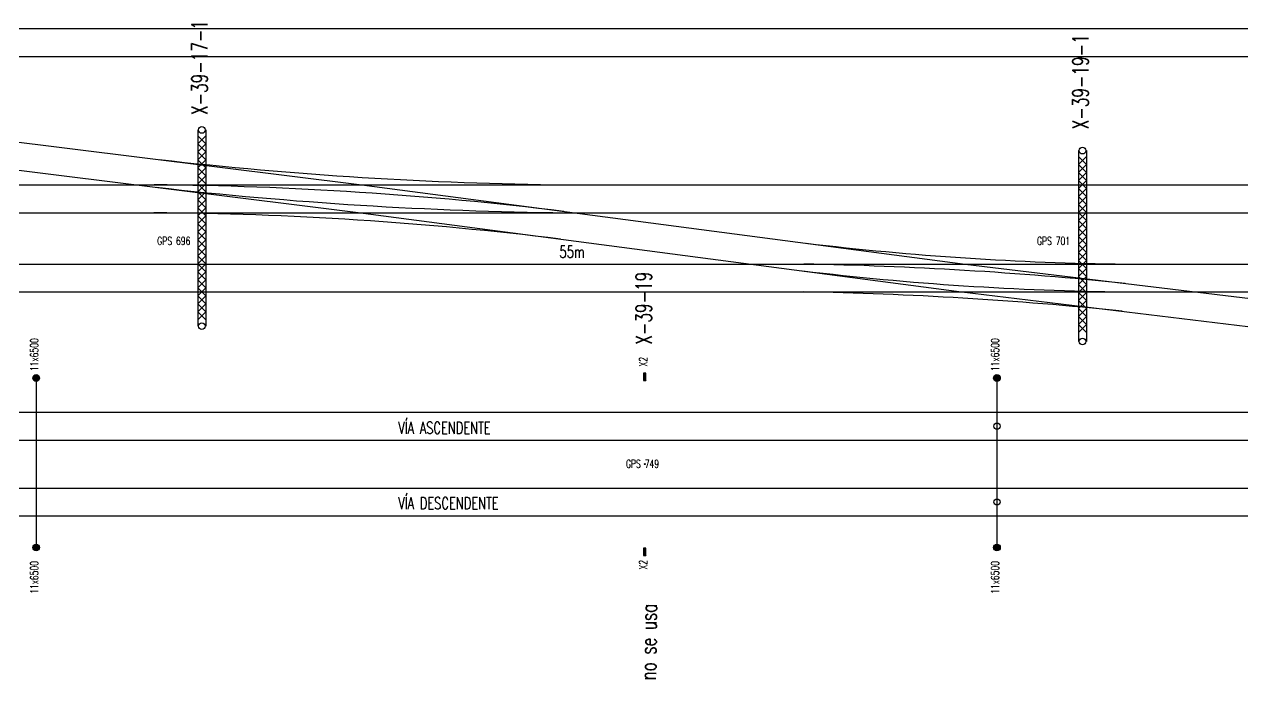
# Model space of a CAD drawing. Header units: millimetres. Extents: x 1587714 to 3094800, y -694377 to -413614.
# Drawn here: x 2285109 to 2361192, y -634757 to -593865 of the extents above; entities that cross this region are included whole.
import ezdxf

# ---------------------------------------------------------------- set-up
doc = ezdxf.new("R2010")
doc.units = ezdxf.units.MM
doc.layers.add('Textos catenaria', color=7, linetype='Continuous')
doc.styles.add('SIMPLEX', font='simplex.shx', dxfattribs={"width": 0.75})

msp = doc.modelspace()

# ---------------------------------------------------------------- hatches: boundary and pattern name
h = msp.add_hatch(color=256)
edge = h.paths.add_edge_path()
edge.add_arc((2285849.2936, -615967.058), 210, 0, 360)
for points in [[(2323779.2936, -616117.058), (2323919.2936, -616117.058), (2323919.2936, -615657.058), (2323779.2936, -615657.058)], [(2323779.2936, -627067.058), (2323919.2936, -627067.058), (2323919.2936, -626607.058), (2323779.2936, -626607.058)]]:
    msp.add_hatch(color=256).paths.add_polyline_path(points)
h = msp.add_hatch(color=256)
edge = h.paths.add_edge_path()
edge.add_arc((2345849.2936, -615967.058), 210, 0, 360)
h = msp.add_hatch(color=256)
edge = h.paths.add_edge_path()
edge.add_arc((2285849.2936, -626557.058), 210, 0, 360)
h = msp.add_hatch(color=256)
edge = h.paths.add_edge_path()
edge.add_arc((2345849.2936, -626557.058), 210, 0, 360)

# ---------------------------------------------------------------- linework, layer by layer
at = {"color": 8}
for p, q in [((1807910.0637, -594127.058), (2393849.2936, -594127.058)), ((1807910.0637, -595867.058), (2393849.2936, -595867.058)), ((1807910.0637, -603897.058), (2468977.5054, -603897.058)), ((1807910.0637, -605637.058), (2468977.5054, -605637.058)), ((1864089.2936, -608847.058), (2455757.1741, -608847.058)), ((1864089.2936, -610587.058), (2455757.1741, -610587.058)), ((2285849.2936, -615967.058), (2285849.2936, -626557.058)), ((2345849.2936, -615967.058), (2345849.2936, -626557.058)), ((1587714.0308, -618107.058), (2830273.8504, -618107.058)), ((1587714.0308, -619847.058), (2830273.8504, -619847.058)), ((1587714.0308, -622847.058), (2830273.8504, -622847.058)), ((1587714.0308, -624587.058), (2830273.8504, -624587.058))]:
    msp.add_line(p, q, dxfattribs=at)
for p, q in [((2228032.0741, -594127.058), (2306179.5877, -603897.058)), ((2227816.2197, -595853.6172), (2305963.7333, -605623.6172)), ((2306179.5877, -603897.058), (2343855.807, -608847.058)), ((2305952.9298, -605622.2322), (2343629.1491, -610572.2322)), ((2343855.807, -608847.058), (2406004.8135, -616377.205)), ((2343646.5144, -610574.4249), (2405795.5209, -618104.5719)), ((2323779.2936, -615657.058), (2323779.2936, -616117.058)), ((2323919.2936, -615657.058), (2323779.2936, -615657.058)), ((2323779.2936, -615657.058), (2323919.2936, -616117.058)), ((2323779.2936, -616117.058), (2323919.2936, -616117.058)), ((2323919.2936, -616117.058), (2323919.2936, -615657.058)), ((2323779.2936, -626607.058), (2323779.2936, -627067.058)), ((2323919.2936, -626607.058), (2323779.2936, -626607.058)), ((2323779.2936, -626607.058), (2323919.2936, -627067.058)), ((2323919.2936, -627067.058), (2323919.2936, -626607.058)), ((2323779.2936, -627067.058), (2323919.2936, -627067.058))]:
    msp.add_line(p, q)
at = {"color": 4}
for p, q in [((2295949.8412, -600463.2537), (2295949.8412, -612727.058)), ((2296439.8412, -600832.5122), (2295949.8412, -601332.5122)), ((2295949.8412, -600832.5122), (2296439.8412, -601332.5122)), ((2296439.8412, -600463.2537), (2296439.8412, -612727.058)), ((2296439.8412, -601332.5122), (2295949.8412, -601832.5122)), ((2295949.8412, -601332.5122), (2296439.8412, -601832.5122)), ((2350949.8412, -601757.058), (2350949.8412, -613687.6823)), ((2351439.8412, -601757.058), (2351439.8412, -613687.6823)), ((2296439.8412, -601832.5122), (2295949.8412, -602332.5122)), ((2295949.8412, -601832.5122), (2296439.8412, -602332.5122)), ((2296439.8412, -602332.5122), (2295949.8412, -602832.5122)), ((2295949.8412, -602332.5122), (2296439.8412, -602832.5122)), ((2351439.8412, -602126.3164), (2350949.8412, -602626.3164)), ((2350949.8412, -602126.3164), (2351439.8412, -602626.3164)), ((2296439.8412, -602832.5122), (2295949.8412, -603332.5122)), ((2295949.8412, -602832.5122), (2296439.8412, -603332.5122)), ((2296439.8412, -603332.5122), (2295949.8412, -603832.5122)), ((2295949.8412, -603332.5122), (2296439.8412, -603832.5122)), ((2351439.8412, -602626.3164), (2350949.8412, -603126.3164)), ((2350949.8412, -602626.3164), (2351439.8412, -603126.3164)), ((2351439.8412, -603126.3164), (2350949.8412, -603626.3164)), ((2350949.8412, -603126.3164), (2351439.8412, -603626.3164)), ((2296439.8412, -603832.5122), (2295949.8412, -604332.5122)), ((2295949.8412, -603832.5122), (2296439.8412, -604332.5122)), ((2351439.8412, -603626.3164), (2350949.8412, -604126.3164)), ((2350949.8412, -603626.3164), (2351439.8412, -604126.3164)), ((2296439.8412, -604332.5122), (2295949.8412, -604832.5122)), ((2295949.8412, -604332.5122), (2296439.8412, -604832.5122)), ((2296439.8412, -604832.5122), (2295949.8412, -605332.5122)), ((2295949.8412, -604832.5122), (2296439.8412, -605332.5122)), ((2351439.8412, -604126.3164), (2350949.8412, -604626.3164)), ((2350949.8412, -604126.3164), (2351439.8412, -604626.3164)), ((2351439.8412, -604626.3164), (2350949.8412, -605126.3164)), ((2350949.8412, -604626.3164), (2351439.8412, -605126.3164)), ((2296439.8412, -605332.5122), (2295949.8412, -605832.5122)), ((2295949.8412, -605332.5122), (2296439.8412, -605832.5122)), ((2351439.8412, -605126.3164), (2350949.8412, -605626.3164)), ((2350949.8412, -605126.3164), (2351439.8412, -605626.3164)), ((2296439.8412, -605832.5122), (2295949.8412, -606332.5122)), ((2295949.8412, -605832.5122), (2296439.8412, -606332.5122)), ((2296439.8412, -606332.5122), (2295949.8412, -606832.5122)), ((2295949.8412, -606332.5122), (2296439.8412, -606832.5122)), ((2351439.8412, -605626.3164), (2350949.8412, -606126.3164)), ((2350949.8412, -605626.3164), (2351439.8412, -606126.3164)), ((2351439.8412, -606126.3164), (2350949.8412, -606626.3164)), ((2350949.8412, -606126.3164), (2351439.8412, -606626.3164)), ((2296439.8412, -606832.5122), (2295949.8412, -607332.5122)), ((2295949.8412, -606832.5122), (2296439.8412, -607332.5122)), ((2351439.8412, -606626.3164), (2350949.8412, -607126.3164)), ((2350949.8412, -606626.3164), (2351439.8412, -607126.3164)), ((2351439.8412, -607126.3164), (2350949.8412, -607626.3164)), ((2350949.8412, -607126.3164), (2351439.8412, -607626.3164)), ((2296439.8412, -607332.5122), (2295949.8412, -607832.5122)), ((2295949.8412, -607332.5122), (2296439.8412, -607832.5122)), ((2296439.8412, -607832.5122), (2295949.8412, -608332.5122)), ((2295949.8412, -607832.5122), (2296439.8412, -608332.5122)), ((2351439.8412, -607626.3164), (2350949.8412, -608126.3164)), ((2350949.8412, -607626.3164), (2351439.8412, -608126.3164)), ((2296439.8412, -608332.5122), (2295949.8412, -608832.5122)), ((2295949.8412, -608332.5122), (2296439.8412, -608832.5122)), ((2351439.8412, -608126.3164), (2350949.8412, -608626.3164)), ((2350949.8412, -608126.3164), (2351439.8412, -608626.3164)), ((2351439.8412, -608626.3164), (2350949.8412, -609126.3164)), ((2350949.8412, -608626.3164), (2351439.8412, -609126.3164)), ((2296439.8412, -608832.5122), (2295949.8412, -609332.5122)), ((2295949.8412, -608832.5122), (2296439.8412, -609332.5122)), ((2296439.8412, -609332.5122), (2295949.8412, -609832.5122)), ((2295949.8412, -609332.5122), (2296439.8412, -609832.5122)), ((2351439.8412, -609126.3164), (2350949.8412, -609626.3164)), ((2350949.8412, -609126.3164), (2351439.8412, -609626.3164)), ((2296439.8412, -609832.5122), (2295949.8412, -610332.5122)), ((2295949.8412, -609832.5122), (2296439.8412, -610332.5122)), ((2351439.8412, -609626.3164), (2350949.8412, -610126.3164)), ((2350949.8412, -609626.3164), (2351439.8412, -610126.3164)), ((2351439.8412, -610126.3164), (2350949.8412, -610626.3164)), ((2350949.8412, -610126.3164), (2351439.8412, -610626.3164)), ((2296439.8412, -610332.5122), (2295949.8412, -610832.5122)), ((2295949.8412, -610332.5122), (2296439.8412, -610832.5122)), ((2296439.8412, -610832.5122), (2295949.8412, -611332.5122)), ((2295949.8412, -610832.5122), (2296439.8412, -611332.5122)), ((2351439.8412, -610626.3164), (2350949.8412, -611126.3164)), ((2350949.8412, -610626.3164), (2351439.8412, -611126.3164)), ((2296439.8412, -611332.5122), (2295949.8412, -611832.5122)), ((2295949.8412, -611332.5122), (2296439.8412, -611832.5122)), ((2351439.8412, -611126.3164), (2350949.8412, -611626.3164)), ((2350949.8412, -611126.3164), (2351439.8412, -611626.3164)), ((2351439.8412, -611626.3164), (2350949.8412, -612126.3164)), ((2350949.8412, -611626.3164), (2351439.8412, -612126.3164)), ((2296439.8412, -611832.5122), (2295949.8412, -612332.5122)), ((2295949.8412, -611832.5122), (2296439.8412, -612332.5122)), ((2351439.8412, -612126.3164), (2350949.8412, -612626.3164)), ((2350949.8412, -612126.3164), (2351439.8412, -612626.3164)), ((2351439.8412, -612626.3164), (2350949.8412, -613126.3164)), ((2350949.8412, -612626.3164), (2351439.8412, -613126.3164))]:
    msp.add_line(p, q, dxfattribs=at)
for centre, radius in [((2296194.8412, -600463.2537), 210), ((2351194.8412, -601757.058), 210), ((2296194.8412, -612727.058), 210), ((2351194.8412, -613687.6823), 210), ((2285849.2936, -615967.058), 210), ((2345849.2936, -615967.058), 210), ((2345849.2936, -618977.058), 200), ((2323849.2936, -621347.058), 29.2535), ((2345849.2936, -623717.058), 200), ((2285849.2936, -626557.058), 210), ((2345849.2936, -626557.058), 210)]:
    msp.add_circle(centre, radius)
at = {"color": 8}
for centre, radius, start, end in [((2321817.0864, -352763.3393), 251150.3182, 263.532606377, 269.341250547), ((2291410.911, -829944.7913), 226054.8916, 83.039558953, 89.542265348), ((2321817.0864, -352763.3393), 252890.3182, 263.532606377, 269.341250547), ((2291410.911, -829944.7913), 224314.8916, 83.039558953, 89.542265348), ((2355976.1181, -423550.2251), 185308.9636, 263.170794994, 269.344405542), ((2355976.1181, -423550.2251), 187048.9636, 263.170794994, 269.344405542), ((2329475.4543, -847087.4927), 238279.075, 84.127207347, 88.964351138), ((2329475.4543, -847087.4927), 236539.075, 84.127207347, 88.964351138)]:
    msp.add_arc(centre, radius, start, end, dxfattribs=at)

# ---------------------------------------------------------------- texts
at = {"layer": 'Textos catenaria', "style": 'SIMPLEX', "width": 0.7}
for s, height, p in [('X-39-17-1', 1000, (2296554.0555, -599534.9055)), ('X-39-19-1', 1000, (2351570.781, -600424.9825)), ('X-39-19', 1000, (2324287.4652, -613888.2098)), ('11x6500', 500, (2285978.3986, -615536.4707)), ('11x6500', 500, (2345978.3986, -615536.4707)), ('X2', 500, (2323995.4601, -615251.7197)), ('11x6500', 500, (2285978.3986, -629460.1279)), ('X2', 500, (2323995.4601, -627940.8148)), ('11x6500', 500, (2345978.3986, -629460.1279))]:
    msp.add_text(s, height=height, rotation=90, dxfattribs=at).set_placement(p)
for s, height, p in [('GPS 696', 500, (2293404.572, -607649.065)), ('55m', 750, (2318529.3409, -608454.3005)), ('GPS 701', 500, (2348346.8544, -607649.065)), ('VÍA ASCENDENTE', 750, (2308450.0731, -619455.3094)), ('GPS 749', 500, (2322678.5448, -621577.2048)), ('VÍA DESCENDENTE', 750, (2308450.0731, -624163.3897))]:
    msp.add_text(s, height=height, dxfattribs=at).set_placement(p)
at = {"layer": 'Textos catenaria', "color": 7, "style": 'SIMPLEX', "width": 0.7}
msp.add_text('no se usa', height=1000, rotation=89.392662357, dxfattribs=at).set_placement((2324552.2668, -634876.5949))

doc.saveas('drawing.dxf')
